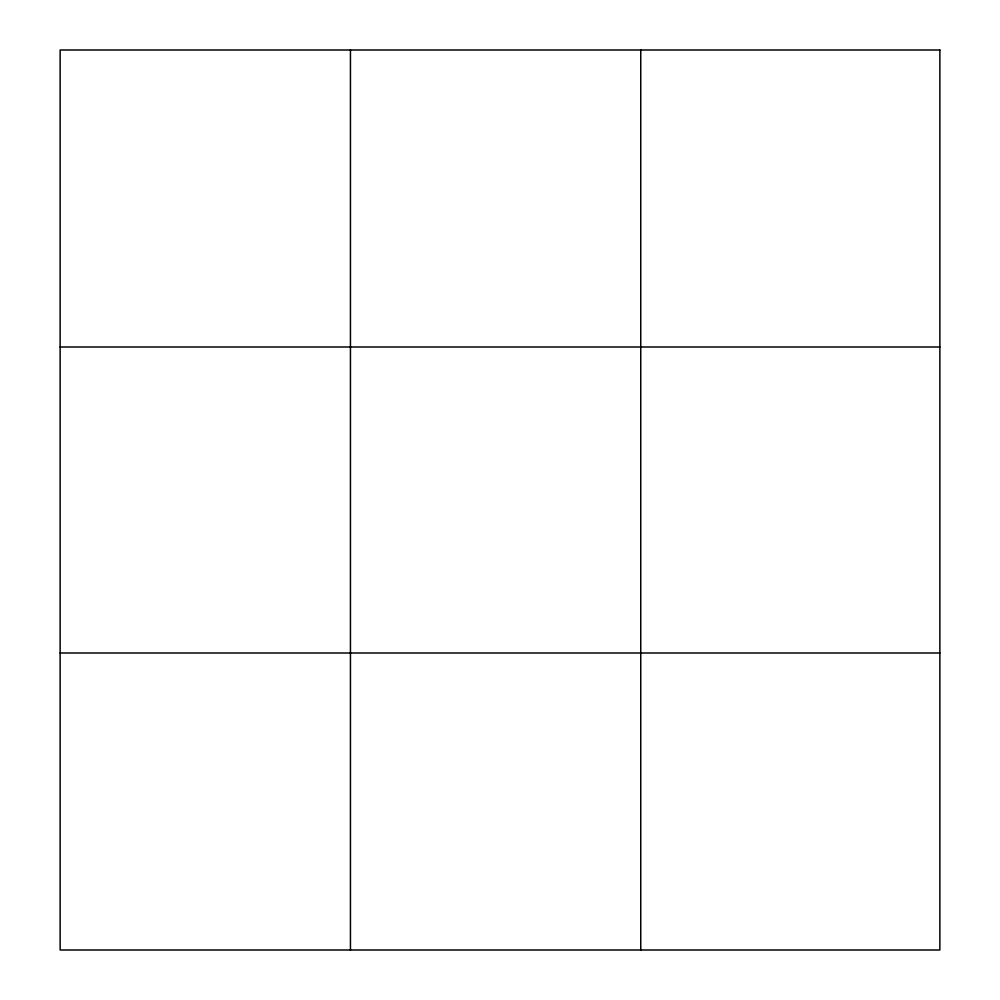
<?xml version="1.0" encoding="UTF-8"?>
<svg xmlns="http://www.w3.org/2000/svg" width="1000" height="1000" viewBox="0 0 1000 1000"><rect width="100%" height="100%" fill="white"/><g stroke="black" fill="none" stroke-linecap="round" stroke-linejoin="round"><path stroke-width="1.5" d="M350.45 50L350.45 950M640.75 50L640.75 950M60.138 347L939.862 347M60.138 653L939.862 653M939.862 50L939.862 950L60.138 950L60.138 50L939.862 50"/></g></svg>
